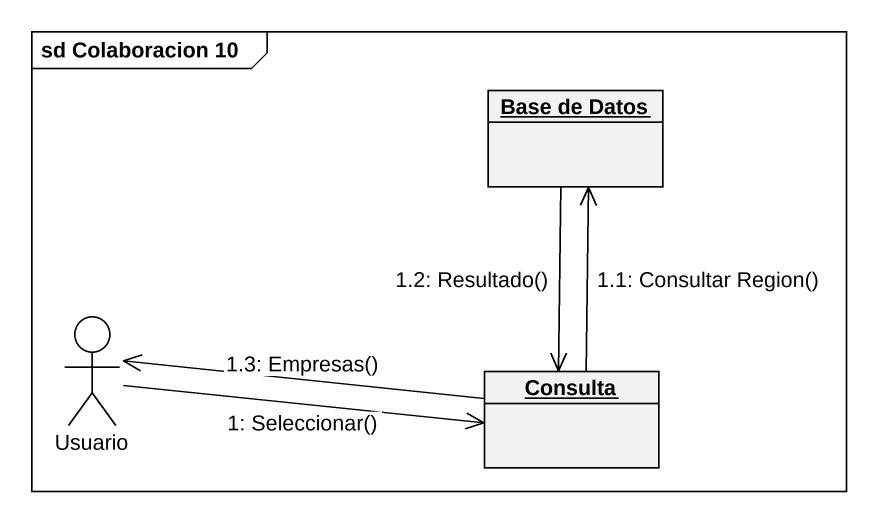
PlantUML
@startuml
mainframe sd Colaboracion 10
allowmixing
hide circle
hide empty members
object "Base de Datos" as Base_de_Datos
actor Usuario
object Consulta
Usuario -right-> Consulta : 1: Seleccionar()
Consulta -up-> Base_de_Datos : 1.1: Consultar Region()
Base_de_Datos --> Consulta : 1.2: Resultado()
Consulta -left-> Usuario : 1.3: Empresas()
@enduml
